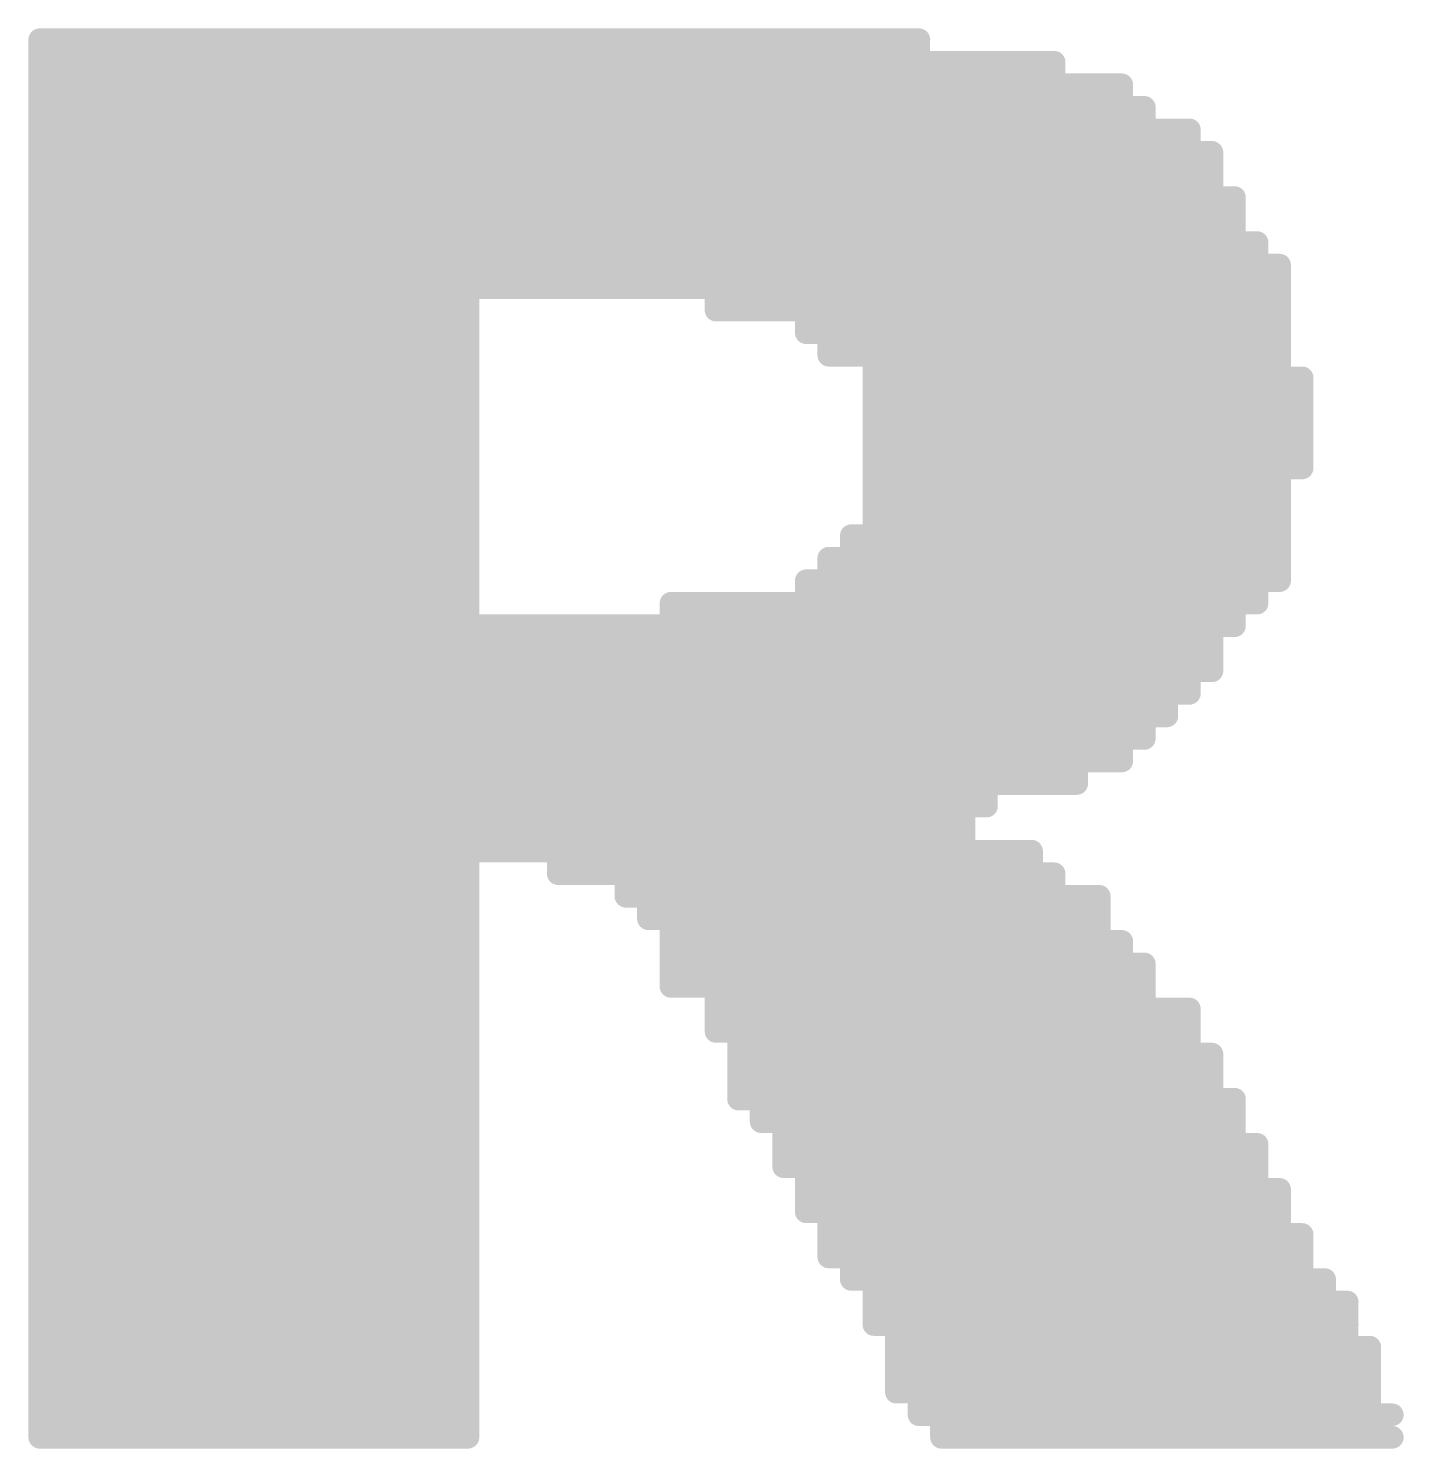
# Model space of a CAD drawing. Header units: millimetres. Extents: x 485.8 to 560.8, y 382.8 to 430.9.
# Drawn here: x 552.104 to 553.654, y 417.508 to 419.109 of the extents above; entities that cross this region are included whole.
import ezdxf

# ---------------------------------------------------------------- set-up
doc = ezdxf.new("R2010")
doc.units = ezdxf.units.MM
doc.layers.add('TOPOVERLAY', color=2, linetype='Continuous')

msp = doc.modelspace()

# ---------------------------------------------------------------- linework, layer by layer
at = {"layer": 'TOPOVERLAY', "color": 0, "const_width": 0.0254}
for points in [[(552.1171, 419.096), (553.1077, 419.096)], [(552.1171, 417.5212), (552.1171, 419.096)], [(552.1425, 417.5212), (552.1425, 419.096)], [(552.1679, 417.5212), (552.1679, 419.096)], [(552.1933, 417.5212), (552.1933, 419.096)], [(552.2187, 417.5212), (552.2187, 419.096)], [(552.2441, 417.5212), (552.2441, 419.096)], [(552.2695, 417.5212), (552.2695, 419.096)], [(552.2949, 417.5212), (552.2949, 419.096)], [(552.3203, 417.5212), (552.3203, 419.096)], [(552.3457, 417.5212), (552.3457, 419.096)], [(552.3711, 417.5212), (552.3711, 419.096)], [(552.3965, 417.5212), (552.3965, 419.096)], [(552.4219, 417.5212), (552.4219, 419.096)], [(552.4473, 417.5212), (552.4473, 419.096)], [(552.4727, 417.5212), (552.4727, 419.096)], [(552.4981, 417.5212), (552.4981, 419.096)], [(552.5235, 417.5212), (552.5235, 419.096)], [(552.5489, 417.5212), (552.5489, 419.096)], [(552.5743, 417.5212), (552.5743, 419.096)], [(552.5997, 417.5212), (552.5997, 419.096)], [(552.6251, 418.8166), (552.6251, 419.096)], [(552.6505, 418.8166), (552.6505, 419.096)], [(552.6759, 418.8166), (552.6759, 419.096)], [(552.7013, 418.8166), (552.7013, 419.096)], [(552.7267, 418.8166), (552.7267, 419.096)], [(552.7521, 418.8166), (552.7521, 419.096)], [(552.7775, 418.8166), (552.7775, 419.096)], [(552.8029, 418.8166), (552.8029, 419.096)], [(552.8283, 418.8166), (552.8283, 419.096)], [(552.8537, 418.8166), (552.8537, 419.096)], [(552.8791, 418.7912), (552.8791, 419.096)], [(552.9045, 418.7912), (552.9045, 419.096)], [(552.9299, 418.7912), (552.9299, 419.096)], [(552.9553, 418.7912), (552.9553, 419.096)], [(552.9807, 418.7658), (552.9807, 419.096)], [(553.0061, 418.7404), (553.0061, 419.096)], [(553.0315, 418.7404), (553.0315, 419.096)], [(553.0569, 417.6482), (553.0569, 419.096)], [(553.0823, 417.572), (553.0823, 419.096)], [(553.1077, 417.5466), (553.1077, 419.096)], [(552.1171, 419.0706), (553.2601, 419.0706)], [(553.1331, 417.5212), (553.1331, 419.0706)], [(553.1585, 417.5212), (553.1585, 419.0706)], [(553.1839, 418.2324), (553.1839, 419.0706)], [(553.2093, 418.2578), (553.2093, 419.0706)], [(553.2347, 418.2578), (553.2347, 419.0706)], [(553.2601, 418.2578), (553.2601, 419.0706)], [(552.1171, 419.0452), (553.3363, 419.0452)], [(553.2855, 418.2578), (553.2855, 419.0452)], [(553.3109, 418.2832), (553.3109, 419.0452)], [(553.3363, 418.2832), (553.3363, 419.0452)], [(552.1171, 419.0198), (553.3617, 419.0198)], [(553.3617, 418.3086), (553.3617, 419.0198)], [(552.1171, 418.9944), (553.4125, 418.9944)], [(553.3871, 418.334), (553.3871, 418.9944)], [(553.4125, 418.3594), (553.4125, 418.9944)], [(552.1171, 418.969), (553.4379, 418.969)], [(553.4379, 418.3848), (553.4379, 418.969)], [(552.1171, 418.9436), (553.4379, 418.9436)], [(552.1171, 418.9182), (553.4633, 418.9182)], [(553.4633, 418.4356), (553.4633, 418.9182)], [(552.1171, 418.8928), (553.4633, 418.8928)], [(552.1171, 418.8674), (553.4887, 418.8674)], [(553.4887, 418.461), (553.4887, 418.8674)], [(552.1171, 418.842), (553.5141, 418.842)], [(553.5141, 418.4864), (553.5141, 418.842)], [(552.1171, 418.8166), (553.5141, 418.8166)], [(552.1171, 418.7912), (552.5997, 418.7912)], [(552.8791, 418.7912), (553.5141, 418.7912)], [(552.1171, 418.7658), (552.5997, 418.7658)], [(552.9807, 418.7658), (553.5141, 418.7658)], [(552.1171, 418.7404), (552.5997, 418.7404)], [(553.0061, 418.7404), (553.5141, 418.7404)], [(552.1171, 418.715), (552.5997, 418.715)], [(553.0569, 418.715), (553.5395, 418.715)], [(553.5395, 418.6134), (553.5395, 418.715)], [(552.1171, 418.6896), (552.5997, 418.6896)], [(553.0569, 418.6896), (553.5395, 418.6896)], [(552.1171, 418.6642), (552.5997, 418.6642)], [(553.0569, 418.6642), (553.5395, 418.6642)], [(552.1171, 418.6388), (552.5997, 418.6388)], [(553.0569, 418.6388), (553.5395, 418.6388)], [(552.1171, 418.6134), (552.5997, 418.6134)], [(553.0569, 418.6134), (553.5395, 418.6134)], [(552.1171, 418.588), (552.5997, 418.588)], [(553.0569, 418.588), (553.5141, 418.588)], [(552.1171, 418.5626), (552.5997, 418.5626)], [(553.0569, 418.5626), (553.5141, 418.5626)], [(552.1171, 418.5372), (552.5997, 418.5372)], [(553.0315, 418.5372), (553.5141, 418.5372)], [(553.0315, 417.699), (553.0315, 418.5372)], [(552.1171, 418.5118), (552.5997, 418.5118)], [(553.0061, 418.5118), (553.5141, 418.5118)], [(553.0061, 417.7244), (553.0061, 418.5118)], [(552.1171, 418.4864), (552.5997, 418.4864)], [(552.9807, 418.4864), (553.5141, 418.4864)], [(552.9807, 417.7752), (552.9807, 418.4864)], [(552.1171, 418.461), (552.5997, 418.461)], [(552.8283, 418.461), (553.4887, 418.461)], [(552.8283, 418.0292), (552.8283, 418.461)], [(552.8537, 418.0292), (552.8537, 418.461)], [(552.8791, 417.9784), (552.8791, 418.461)], [(552.9045, 417.9022), (552.9045, 418.461)], [(552.9299, 417.8768), (552.9299, 418.461)], [(552.9553, 417.826), (552.9553, 418.461)], [(552.1171, 418.4356), (553.4633, 418.4356)], [(552.6251, 418.1816), (552.6251, 418.4356)], [(552.6505, 418.1816), (552.6505, 418.4356)], [(552.6759, 418.1816), (552.6759, 418.4356)], [(552.7013, 418.1562), (552.7013, 418.4356)], [(552.7267, 418.1562), (552.7267, 418.4356)], [(552.7521, 418.1562), (552.7521, 418.4356)], [(552.7775, 418.1308), (552.7775, 418.4356)], [(552.8029, 418.1054), (552.8029, 418.4356)], [(552.1171, 418.4102), (553.4379, 418.4102)], [(552.1171, 418.3848), (553.4379, 418.3848)], [(552.1171, 418.3594), (553.4125, 418.3594)], [(552.1171, 418.334), (553.3871, 418.334)], [(552.1171, 418.3086), (553.3617, 418.3086)], [(552.1171, 418.2832), (553.3363, 418.2832)], [(552.1171, 418.2578), (553.2855, 418.2578)], [(552.1171, 418.2324), (553.1839, 418.2324)], [(552.1171, 418.207), (553.1585, 418.207)], [(552.1171, 418.1816), (553.2347, 418.1816)], [(553.1839, 417.5212), (553.1839, 418.1816)], [(553.2093, 417.5212), (553.2093, 418.1816)], [(553.2347, 417.5212), (553.2347, 418.1816)], [(552.1171, 418.1562), (552.5997, 418.1562)], [(552.7013, 418.1562), (553.2601, 418.1562)], [(553.2601, 417.5212), (553.2601, 418.1562)], [(552.1171, 418.1308), (552.5997, 418.1308)], [(552.7775, 418.1308), (553.3109, 418.1308)], [(553.2855, 417.5212), (553.2855, 418.1308)], [(553.3109, 417.5212), (553.3109, 418.1308)], [(552.1171, 418.1054), (552.5997, 418.1054)], [(552.8029, 418.1054), (553.3109, 418.1054)], [(552.1171, 418.08), (552.5997, 418.08)], [(552.8283, 418.08), (553.3363, 418.08)], [(553.3363, 417.5212), (553.3363, 418.08)], [(552.1171, 418.0546), (552.5997, 418.0546)], [(552.8283, 418.0546), (553.3617, 418.0546)], [(553.3617, 417.5212), (553.3617, 418.0546)], [(552.1171, 418.0292), (552.5997, 418.0292)], [(552.8283, 418.0292), (553.3617, 418.0292)], [(552.1171, 418.0038), (552.5997, 418.0038)], [(552.8791, 418.0038), (553.4125, 418.0038)], [(553.3871, 417.5212), (553.3871, 418.0038)], [(553.4125, 417.5212), (553.4125, 418.0038)], [(552.1171, 417.9784), (552.5997, 417.9784)], [(552.8791, 417.9784), (553.4125, 417.9784)], [(552.1171, 417.953), (552.5997, 417.953)], [(552.9045, 417.953), (553.4379, 417.953)], [(553.4379, 417.5212), (553.4379, 417.953)], [(552.1171, 417.9276), (552.5997, 417.9276)], [(552.9045, 417.9276), (553.4379, 417.9276)], [(552.1171, 417.9022), (552.5997, 417.9022)], [(552.9045, 417.9022), (553.4633, 417.9022)], [(553.4633, 417.5212), (553.4633, 417.9022)], [(552.1171, 417.8768), (552.5997, 417.8768)], [(552.9299, 417.8768), (553.4633, 417.8768)], [(552.1171, 417.8514), (552.5997, 417.8514)], [(552.9553, 417.8514), (553.4887, 417.8514)], [(553.4887, 417.5212), (553.4887, 417.8514)], [(552.1171, 417.826), (552.5997, 417.826)], [(552.9553, 417.826), (553.4887, 417.826)], [(552.1171, 417.8006), (552.5997, 417.8006)], [(552.9807, 417.8006), (553.5141, 417.8006)], [(553.5141, 417.5212), (553.5141, 417.8006)], [(552.1171, 417.7752), (552.5997, 417.7752)], [(552.9807, 417.7752), (553.5141, 417.7752)], [(552.1171, 417.7498), (552.5997, 417.7498)], [(553.0061, 417.7498), (553.5395, 417.7498)], [(553.5395, 417.5212), (553.5395, 417.7498)], [(552.1171, 417.7244), (552.5997, 417.7244)], [(553.0061, 417.7244), (553.5395, 417.7244)], [(552.1171, 417.699), (552.5997, 417.699)], [(553.0315, 417.699), (553.5649, 417.699)], [(553.5649, 417.5212), (553.5649, 417.699)], [(552.1171, 417.6736), (552.5997, 417.6736)], [(553.0569, 417.6736), (553.5903, 417.6736)], [(553.5903, 417.5212), (553.5903, 417.6736)], [(552.1171, 417.6482), (552.5997, 417.6482)], [(553.0569, 417.6482), (553.5903, 417.6482)], [(552.1171, 417.6228), (552.5997, 417.6228)], [(553.0823, 417.6228), (553.6157, 417.6228)], [(553.6157, 417.5212), (553.6157, 417.6228)], [(552.1171, 417.5974), (552.5997, 417.5974)], [(553.0823, 417.5974), (553.6157, 417.5974)], [(552.1171, 417.572), (552.5997, 417.572)], [(553.0823, 417.572), (553.6157, 417.572)], [(552.1171, 417.5466), (552.5997, 417.5466)], [(553.1077, 417.5466), (553.6411, 417.5466)], [(552.1171, 417.5212), (552.5997, 417.5212)], [(553.1331, 417.5212), (553.6411, 417.5212)]]:
    msp.add_lwpolyline(points, dxfattribs=at)
at = {"layer": 'TOPOVERLAY', "color": 0, "const_width": 0.0127}
for points in [[(552.1108, 419.096, 1), (552.1235, 419.096, 1)], [(552.1108, 419.096, 1), (552.1235, 419.096, 1)], [(552.1362, 419.096, 1), (552.1489, 419.096, 1)], [(552.1616, 419.096, 1), (552.1743, 419.096, 1)], [(552.187, 419.096, 1), (552.1997, 419.096, 1)], [(552.2124, 419.096, 1), (552.2251, 419.096, 1)], [(552.2378, 419.096, 1), (552.2505, 419.096, 1)], [(552.2632, 419.096, 1), (552.2759, 419.096, 1)], [(552.2886, 419.096, 1), (552.3013, 419.096, 1)], [(552.314, 419.096, 1), (552.3267, 419.096, 1)], [(552.3394, 419.096, 1), (552.3521, 419.096, 1)], [(552.3648, 419.096, 1), (552.3775, 419.096, 1)], [(552.3902, 419.096, 1), (552.4029, 419.096, 1)], [(552.4156, 419.096, 1), (552.4283, 419.096, 1)], [(552.441, 419.096, 1), (552.4537, 419.096, 1)], [(552.4664, 419.096, 1), (552.4791, 419.096, 1)], [(552.4918, 419.096, 1), (552.5045, 419.096, 1)], [(552.5172, 419.096, 1), (552.5299, 419.096, 1)], [(552.5426, 419.096, 1), (552.5553, 419.096, 1)], [(552.568, 419.096, 1), (552.5807, 419.096, 1)], [(552.5934, 419.096, 1), (552.6061, 419.096, 1)], [(552.6188, 419.096, 1), (552.6315, 419.096, 1)], [(552.6442, 419.096, 1), (552.6569, 419.096, 1)], [(552.6696, 419.096, 1), (552.6823, 419.096, 1)], [(552.695, 419.096, 1), (552.7077, 419.096, 1)], [(552.7204, 419.096, 1), (552.7331, 419.096, 1)], [(552.7458, 419.096, 1), (552.7585, 419.096, 1)], [(552.7712, 419.096, 1), (552.7839, 419.096, 1)], [(552.7966, 419.096, 1), (552.8093, 419.096, 1)], [(552.822, 419.096, 1), (552.8347, 419.096, 1)], [(552.8474, 419.096, 1), (552.8601, 419.096, 1)], [(552.8728, 419.096, 1), (552.8855, 419.096, 1)], [(552.8982, 419.096, 1), (552.9109, 419.096, 1)], [(552.9236, 419.096, 1), (552.9363, 419.096, 1)], [(552.949, 419.096, 1), (552.9617, 419.096, 1)], [(552.9744, 419.096, 1), (552.9871, 419.096, 1)], [(552.9998, 419.096, 1), (553.0125, 419.096, 1)], [(553.0252, 419.096, 1), (553.0379, 419.096, 1)], [(553.0506, 419.096, 1), (553.0633, 419.096, 1)], [(553.076, 419.096, 1), (553.0887, 419.096, 1)], [(553.1014, 419.096, 1), (553.1141, 419.096, 1)], [(553.1014, 419.096, 1), (553.1141, 419.096, 1)], [(552.1108, 419.0706, 1), (552.1235, 419.0706, 1)], [(553.1268, 419.0706, 1), (553.1395, 419.0706, 1)], [(553.1522, 419.0706, 1), (553.1649, 419.0706, 1)], [(553.1776, 419.0706, 1), (553.1903, 419.0706, 1)], [(553.203, 419.0706, 1), (553.2157, 419.0706, 1)], [(553.2284, 419.0706, 1), (553.2411, 419.0706, 1)], [(553.2538, 419.0706, 1), (553.2665, 419.0706, 1)], [(553.2538, 419.0706, 1), (553.2665, 419.0706, 1)], [(552.1108, 419.0452, 1), (552.1235, 419.0452, 1)], [(553.2792, 419.0452, 1), (553.2919, 419.0452, 1)], [(553.3046, 419.0452, 1), (553.3173, 419.0452, 1)], [(553.33, 419.0452, 1), (553.3427, 419.0452, 1)], [(553.33, 419.0452, 1), (553.3427, 419.0452, 1)], [(552.1108, 419.0198, 1), (552.1235, 419.0198, 1)], [(553.3554, 419.0198, 1), (553.3681, 419.0198, 1)], [(553.3554, 419.0198, 1), (553.3681, 419.0198, 1)], [(552.1108, 418.9944, 1), (552.1235, 418.9944, 1)], [(553.3808, 418.9944, 1), (553.3935, 418.9944, 1)], [(553.4062, 418.9944, 1), (553.4189, 418.9944, 1)], [(553.4062, 418.9944, 1), (553.4189, 418.9944, 1)], [(552.1108, 418.969, 1), (552.1235, 418.969, 1)], [(553.4316, 418.969, 1), (553.4443, 418.969, 1)], [(553.4316, 418.969, 1), (553.4443, 418.969, 1)], [(552.1108, 418.9436, 1), (552.1235, 418.9436, 1)], [(553.4316, 418.9436, 1), (553.4443, 418.9436, 1)], [(552.1108, 418.9182, 1), (552.1235, 418.9182, 1)], [(553.457, 418.9182, 1), (553.4697, 418.9182, 1)], [(553.457, 418.9182, 1), (553.4697, 418.9182, 1)], [(552.1108, 418.8928, 1), (552.1235, 418.8928, 1)], [(553.457, 418.8928, 1), (553.4697, 418.8928, 1)], [(552.1108, 418.8674, 1), (552.1235, 418.8674, 1)], [(553.4824, 418.8674, 1), (553.4951, 418.8674, 1)], [(553.4824, 418.8674, 1), (553.4951, 418.8674, 1)], [(552.1108, 418.842, 1), (552.1235, 418.842, 1)], [(553.5078, 418.842, 1), (553.5205, 418.842, 1)], [(553.5078, 418.842, 1), (553.5205, 418.842, 1)], [(552.1108, 418.8166, 1), (552.1235, 418.8166, 1)], [(552.6188, 418.8166, 1), (552.6315, 418.8166, 1)], [(552.6442, 418.8166, 1), (552.6569, 418.8166, 1)], [(552.6696, 418.8166, 1), (552.6823, 418.8166, 1)], [(552.695, 418.8166, 1), (552.7077, 418.8166, 1)], [(552.7204, 418.8166, 1), (552.7331, 418.8166, 1)], [(552.7458, 418.8166, 1), (552.7585, 418.8166, 1)], [(552.7712, 418.8166, 1), (552.7839, 418.8166, 1)], [(552.7966, 418.8166, 1), (552.8093, 418.8166, 1)], [(552.822, 418.8166, 1), (552.8347, 418.8166, 1)], [(552.8474, 418.8166, 1), (552.8601, 418.8166, 1)], [(553.5078, 418.8166, 1), (553.5205, 418.8166, 1)], [(552.1108, 418.7912, 1), (552.1235, 418.7912, 1)], [(552.5934, 418.7912, 1), (552.6061, 418.7912, 1)], [(552.8728, 418.7912, 1), (552.8855, 418.7912, 1)], [(552.8728, 418.7912, 1), (552.8855, 418.7912, 1)], [(552.8982, 418.7912, 1), (552.9109, 418.7912, 1)], [(552.9236, 418.7912, 1), (552.9363, 418.7912, 1)], [(552.949, 418.7912, 1), (552.9617, 418.7912, 1)], [(553.5078, 418.7912, 1), (553.5205, 418.7912, 1)], [(552.1108, 418.7658, 1), (552.1235, 418.7658, 1)], [(552.5934, 418.7658, 1), (552.6061, 418.7658, 1)], [(552.9744, 418.7658, 1), (552.9871, 418.7658, 1)], [(552.9744, 418.7658, 1), (552.9871, 418.7658, 1)], [(553.5078, 418.7658, 1), (553.5205, 418.7658, 1)], [(552.1108, 418.7404, 1), (552.1235, 418.7404, 1)], [(552.5934, 418.7404, 1), (552.6061, 418.7404, 1)], [(552.9998, 418.7404, 1), (553.0125, 418.7404, 1)], [(552.9998, 418.7404, 1), (553.0125, 418.7404, 1)], [(553.0252, 418.7404, 1), (553.0379, 418.7404, 1)], [(553.5078, 418.7404, 1), (553.5205, 418.7404, 1)], [(552.1108, 418.715, 1), (552.1235, 418.715, 1)], [(552.5934, 418.715, 1), (552.6061, 418.715, 1)], [(553.0506, 418.715, 1), (553.0633, 418.715, 1)], [(553.5332, 418.715, 1), (553.5459, 418.715, 1)], [(553.5332, 418.715, 1), (553.5459, 418.715, 1)], [(552.1108, 418.6896, 1), (552.1235, 418.6896, 1)], [(552.5934, 418.6896, 1), (552.6061, 418.6896, 1)], [(553.0506, 418.6896, 1), (553.0633, 418.6896, 1)], [(553.5332, 418.6896, 1), (553.5459, 418.6896, 1)], [(552.1108, 418.6642, 1), (552.1235, 418.6642, 1)], [(552.5934, 418.6642, 1), (552.6061, 418.6642, 1)], [(553.0506, 418.6642, 1), (553.0633, 418.6642, 1)], [(553.5332, 418.6642, 1), (553.5459, 418.6642, 1)], [(552.1108, 418.6388, 1), (552.1235, 418.6388, 1)], [(552.5934, 418.6388, 1), (552.6061, 418.6388, 1)], [(553.0506, 418.6388, 1), (553.0633, 418.6388, 1)], [(553.5332, 418.6388, 1), (553.5459, 418.6388, 1)], [(552.1108, 418.6134, 1), (552.1235, 418.6134, 1)], [(552.5934, 418.6134, 1), (552.6061, 418.6134, 1)], [(553.0506, 418.6134, 1), (553.0633, 418.6134, 1)], [(553.5332, 418.6134, 1), (553.5459, 418.6134, 1)], [(553.5332, 418.6134, 1), (553.5459, 418.6134, 1)], [(552.1108, 418.588, 1), (552.1235, 418.588, 1)], [(552.5934, 418.588, 1), (552.6061, 418.588, 1)], [(553.0506, 418.588, 1), (553.0633, 418.588, 1)], [(553.5078, 418.588, 1), (553.5205, 418.588, 1)], [(552.1108, 418.5626, 1), (552.1235, 418.5626, 1)], [(552.5934, 418.5626, 1), (552.6061, 418.5626, 1)], [(553.0506, 418.5626, 1), (553.0633, 418.5626, 1)], [(553.5078, 418.5626, 1), (553.5205, 418.5626, 1)], [(552.1108, 418.5372, 1), (552.1235, 418.5372, 1)], [(552.5934, 418.5372, 1), (552.6061, 418.5372, 1)], [(553.0252, 418.5372, 1), (553.0379, 418.5372, 1)], [(553.0252, 418.5372, 1), (553.0379, 418.5372, 1)], [(553.5078, 418.5372, 1), (553.5205, 418.5372, 1)], [(552.1108, 418.5118, 1), (552.1235, 418.5118, 1)], [(552.5934, 418.5118, 1), (552.6061, 418.5118, 1)], [(552.9998, 418.5118, 1), (553.0125, 418.5118, 1)], [(552.9998, 418.5118, 1), (553.0125, 418.5118, 1)], [(553.5078, 418.5118, 1), (553.5205, 418.5118, 1)], [(552.1108, 418.4864, 1), (552.1235, 418.4864, 1)], [(552.5934, 418.4864, 1), (552.6061, 418.4864, 1)], [(552.9744, 418.4864, 1), (552.9871, 418.4864, 1)], [(552.9744, 418.4864, 1), (552.9871, 418.4864, 1)], [(553.5078, 418.4864, 1), (553.5205, 418.4864, 1)], [(553.5078, 418.4864, 1), (553.5205, 418.4864, 1)], [(552.1108, 418.461, 1), (552.1235, 418.461, 1)], [(552.5934, 418.461, 1), (552.6061, 418.461, 1)], [(552.822, 418.461, 1), (552.8347, 418.461, 1)], [(552.822, 418.461, 1), (552.8347, 418.461, 1)], [(552.8474, 418.461, 1), (552.8601, 418.461, 1)], [(552.8728, 418.461, 1), (552.8855, 418.461, 1)], [(552.8982, 418.461, 1), (552.9109, 418.461, 1)], [(552.9236, 418.461, 1), (552.9363, 418.461, 1)], [(552.949, 418.461, 1), (552.9617, 418.461, 1)], [(553.4824, 418.461, 1), (553.4951, 418.461, 1)], [(553.4824, 418.461, 1), (553.4951, 418.461, 1)], [(552.1108, 418.4356, 1), (552.1235, 418.4356, 1)], [(552.6188, 418.4356, 1), (552.6315, 418.4356, 1)], [(552.6442, 418.4356, 1), (552.6569, 418.4356, 1)], [(552.6696, 418.4356, 1), (552.6823, 418.4356, 1)], [(552.695, 418.4356, 1), (552.7077, 418.4356, 1)], [(552.7204, 418.4356, 1), (552.7331, 418.4356, 1)], [(552.7458, 418.4356, 1), (552.7585, 418.4356, 1)], [(552.7712, 418.4356, 1), (552.7839, 418.4356, 1)], [(552.7966, 418.4356, 1), (552.8093, 418.4356, 1)], [(553.457, 418.4356, 1), (553.4697, 418.4356, 1)], [(553.457, 418.4356, 1), (553.4697, 418.4356, 1)], [(552.1108, 418.4102, 1), (552.1235, 418.4102, 1)], [(553.4316, 418.4102, 1), (553.4443, 418.4102, 1)], [(552.1108, 418.3848, 1), (552.1235, 418.3848, 1)], [(553.4316, 418.3848, 1), (553.4443, 418.3848, 1)], [(553.4316, 418.3848, 1), (553.4443, 418.3848, 1)], [(552.1108, 418.3594, 1), (552.1235, 418.3594, 1)], [(553.4062, 418.3594, 1), (553.4189, 418.3594, 1)], [(553.4062, 418.3594, 1), (553.4189, 418.3594, 1)], [(552.1108, 418.334, 1), (552.1235, 418.334, 1)], [(553.3808, 418.334, 1), (553.3935, 418.334, 1)], [(553.3808, 418.334, 1), (553.3935, 418.334, 1)], [(552.1108, 418.3086, 1), (552.1235, 418.3086, 1)], [(553.3554, 418.3086, 1), (553.3681, 418.3086, 1)], [(553.3554, 418.3086, 1), (553.3681, 418.3086, 1)], [(552.1108, 418.2832, 1), (552.1235, 418.2832, 1)], [(553.3046, 418.2832, 1), (553.3173, 418.2832, 1)], [(553.33, 418.2832, 1), (553.3427, 418.2832, 1)], [(553.33, 418.2832, 1), (553.3427, 418.2832, 1)], [(552.1108, 418.2578, 1), (552.1235, 418.2578, 1)], [(553.203, 418.2578, 1), (553.2157, 418.2578, 1)], [(553.2284, 418.2578, 1), (553.2411, 418.2578, 1)], [(553.2538, 418.2578, 1), (553.2665, 418.2578, 1)], [(553.2792, 418.2578, 1), (553.2919, 418.2578, 1)], [(553.2792, 418.2578, 1), (553.2919, 418.2578, 1)], [(552.1108, 418.2324, 1), (552.1235, 418.2324, 1)], [(553.1776, 418.2324, 1), (553.1903, 418.2324, 1)], [(553.1776, 418.2324, 1), (553.1903, 418.2324, 1)], [(552.1108, 418.207, 1), (552.1235, 418.207, 1)], [(553.1522, 418.207, 1), (553.1649, 418.207, 1)], [(552.1108, 418.1816, 1), (552.1235, 418.1816, 1)], [(552.6188, 418.1816, 1), (552.6315, 418.1816, 1)], [(552.6442, 418.1816, 1), (552.6569, 418.1816, 1)], [(552.6696, 418.1816, 1), (552.6823, 418.1816, 1)], [(553.1776, 418.1816, 1), (553.1903, 418.1816, 1)], [(553.203, 418.1816, 1), (553.2157, 418.1816, 1)], [(553.2284, 418.1816, 1), (553.2411, 418.1816, 1)], [(553.2284, 418.1816, 1), (553.2411, 418.1816, 1)], [(552.1108, 418.1562, 1), (552.1235, 418.1562, 1)], [(552.5934, 418.1562, 1), (552.6061, 418.1562, 1)], [(552.695, 418.1562, 1), (552.7077, 418.1562, 1)], [(552.695, 418.1562, 1), (552.7077, 418.1562, 1)], [(552.7204, 418.1562, 1), (552.7331, 418.1562, 1)], [(552.7458, 418.1562, 1), (552.7585, 418.1562, 1)], [(553.2538, 418.1562, 1), (553.2665, 418.1562, 1)], [(553.2538, 418.1562, 1), (553.2665, 418.1562, 1)], [(552.1108, 418.1308, 1), (552.1235, 418.1308, 1)], [(552.5934, 418.1308, 1), (552.6061, 418.1308, 1)], [(552.7712, 418.1308, 1), (552.7839, 418.1308, 1)], [(552.7712, 418.1308, 1), (552.7839, 418.1308, 1)], [(553.2792, 418.1308, 1), (553.2919, 418.1308, 1)], [(553.3046, 418.1308, 1), (553.3173, 418.1308, 1)], [(553.3046, 418.1308, 1), (553.3173, 418.1308, 1)], [(552.1108, 418.1054, 1), (552.1235, 418.1054, 1)], [(552.5934, 418.1054, 1), (552.6061, 418.1054, 1)], [(552.7966, 418.1054, 1), (552.8093, 418.1054, 1)], [(552.7966, 418.1054, 1), (552.8093, 418.1054, 1)], [(553.3046, 418.1054, 1), (553.3173, 418.1054, 1)], [(552.1108, 418.08, 1), (552.1235, 418.08, 1)], [(552.5934, 418.08, 1), (552.6061, 418.08, 1)], [(552.822, 418.08, 1), (552.8347, 418.08, 1)], [(553.33, 418.08, 1), (553.3427, 418.08, 1)], [(553.33, 418.08, 1), (553.3427, 418.08, 1)], [(552.1108, 418.0546, 1), (552.1235, 418.0546, 1)], [(552.5934, 418.0546, 1), (552.6061, 418.0546, 1)], [(552.822, 418.0546, 1), (552.8347, 418.0546, 1)], [(553.3554, 418.0546, 1), (553.3681, 418.0546, 1)], [(553.3554, 418.0546, 1), (553.3681, 418.0546, 1)], [(552.1108, 418.0292, 1), (552.1235, 418.0292, 1)], [(552.5934, 418.0292, 1), (552.6061, 418.0292, 1)], [(552.822, 418.0292, 1), (552.8347, 418.0292, 1)], [(552.822, 418.0292, 1), (552.8347, 418.0292, 1)], [(552.8474, 418.0292, 1), (552.8601, 418.0292, 1)], [(553.3554, 418.0292, 1), (553.3681, 418.0292, 1)], [(552.1108, 418.0038, 1), (552.1235, 418.0038, 1)], [(552.5934, 418.0038, 1), (552.6061, 418.0038, 1)], [(552.8728, 418.0038, 1), (552.8855, 418.0038, 1)], [(553.3808, 418.0038, 1), (553.3935, 418.0038, 1)], [(553.4062, 418.0038, 1), (553.4189, 418.0038, 1)], [(553.4062, 418.0038, 1), (553.4189, 418.0038, 1)], [(552.1108, 417.9784, 1), (552.1235, 417.9784, 1)], [(552.5934, 417.9784, 1), (552.6061, 417.9784, 1)], [(552.8728, 417.9784, 1), (552.8855, 417.9784, 1)], [(552.8728, 417.9784, 1), (552.8855, 417.9784, 1)], [(553.4062, 417.9784, 1), (553.4189, 417.9784, 1)], [(552.1108, 417.953, 1), (552.1235, 417.953, 1)], [(552.5934, 417.953, 1), (552.6061, 417.953, 1)], [(552.8982, 417.953, 1), (552.9109, 417.953, 1)], [(553.4316, 417.953, 1), (553.4443, 417.953, 1)], [(553.4316, 417.953, 1), (553.4443, 417.953, 1)], [(552.1108, 417.9276, 1), (552.1235, 417.9276, 1)], [(552.5934, 417.9276, 1), (552.6061, 417.9276, 1)], [(552.8982, 417.9276, 1), (552.9109, 417.9276, 1)], [(553.4316, 417.9276, 1), (553.4443, 417.9276, 1)], [(552.1108, 417.9022, 1), (552.1235, 417.9022, 1)], [(552.5934, 417.9022, 1), (552.6061, 417.9022, 1)], [(552.8982, 417.9022, 1), (552.9109, 417.9022, 1)], [(552.8982, 417.9022, 1), (552.9109, 417.9022, 1)], [(553.457, 417.9022, 1), (553.4697, 417.9022, 1)], [(553.457, 417.9022, 1), (553.4697, 417.9022, 1)], [(552.1108, 417.8768, 1), (552.1235, 417.8768, 1)], [(552.5934, 417.8768, 1), (552.6061, 417.8768, 1)], [(552.9236, 417.8768, 1), (552.9363, 417.8768, 1)], [(552.9236, 417.8768, 1), (552.9363, 417.8768, 1)], [(553.457, 417.8768, 1), (553.4697, 417.8768, 1)], [(552.1108, 417.8514, 1), (552.1235, 417.8514, 1)], [(552.5934, 417.8514, 1), (552.6061, 417.8514, 1)], [(552.949, 417.8514, 1), (552.9617, 417.8514, 1)], [(553.4824, 417.8514, 1), (553.4951, 417.8514, 1)], [(553.4824, 417.8514, 1), (553.4951, 417.8514, 1)], [(552.1108, 417.826, 1), (552.1235, 417.826, 1)], [(552.5934, 417.826, 1), (552.6061, 417.826, 1)], [(552.949, 417.826, 1), (552.9617, 417.826, 1)], [(552.949, 417.826, 1), (552.9617, 417.826, 1)], [(553.4824, 417.826, 1), (553.4951, 417.826, 1)], [(552.1108, 417.8006, 1), (552.1235, 417.8006, 1)], [(552.5934, 417.8006, 1), (552.6061, 417.8006, 1)], [(552.9744, 417.8006, 1), (552.9871, 417.8006, 1)], [(553.5078, 417.8006, 1), (553.5205, 417.8006, 1)], [(553.5078, 417.8006, 1), (553.5205, 417.8006, 1)], [(552.1108, 417.7752, 1), (552.1235, 417.7752, 1)], [(552.5934, 417.7752, 1), (552.6061, 417.7752, 1)], [(552.9744, 417.7752, 1), (552.9871, 417.7752, 1)], [(552.9744, 417.7752, 1), (552.9871, 417.7752, 1)], [(553.5078, 417.7752, 1), (553.5205, 417.7752, 1)], [(552.1108, 417.7498, 1), (552.1235, 417.7498, 1)], [(552.5934, 417.7498, 1), (552.6061, 417.7498, 1)], [(552.9998, 417.7498, 1), (553.0125, 417.7498, 1)], [(553.5332, 417.7498, 1), (553.5459, 417.7498, 1)], [(553.5332, 417.7498, 1), (553.5459, 417.7498, 1)], [(552.1108, 417.7244, 1), (552.1235, 417.7244, 1)], [(552.5934, 417.7244, 1), (552.6061, 417.7244, 1)], [(552.9998, 417.7244, 1), (553.0125, 417.7244, 1)], [(552.9998, 417.7244, 1), (553.0125, 417.7244, 1)], [(553.5332, 417.7244, 1), (553.5459, 417.7244, 1)], [(552.1108, 417.699, 1), (552.1235, 417.699, 1)], [(552.5934, 417.699, 1), (552.6061, 417.699, 1)], [(553.0252, 417.699, 1), (553.0379, 417.699, 1)], [(553.0252, 417.699, 1), (553.0379, 417.699, 1)], [(553.5586, 417.699, 1), (553.5713, 417.699, 1)], [(553.5586, 417.699, 1), (553.5713, 417.699, 1)], [(552.1108, 417.6736, 1), (552.1235, 417.6736, 1)], [(552.5934, 417.6736, 1), (552.6061, 417.6736, 1)], [(553.0506, 417.6736, 1), (553.0633, 417.6736, 1)], [(553.584, 417.6736, 1), (553.5967, 417.6736, 1)], [(553.584, 417.6736, 1), (553.5967, 417.6736, 1)], [(552.1108, 417.6482, 1), (552.1235, 417.6482, 1)], [(552.5934, 417.6482, 1), (552.6061, 417.6482, 1)], [(553.0506, 417.6482, 1), (553.0633, 417.6482, 1)], [(553.0506, 417.6482, 1), (553.0633, 417.6482, 1)], [(553.584, 417.6482, 1), (553.5967, 417.6482, 1)], [(552.1108, 417.6228, 1), (552.1235, 417.6228, 1)], [(552.5934, 417.6228, 1), (552.6061, 417.6228, 1)], [(553.076, 417.6228, 1), (553.0887, 417.6228, 1)], [(553.6094, 417.6228, 1), (553.6221, 417.6228, 1)], [(553.6094, 417.6228, 1), (553.6221, 417.6228, 1)], [(552.1108, 417.5974, 1), (552.1235, 417.5974, 1)], [(552.5934, 417.5974, 1), (552.6061, 417.5974, 1)], [(553.076, 417.5974, 1), (553.0887, 417.5974, 1)], [(553.6094, 417.5974, 1), (553.6221, 417.5974, 1)], [(552.1108, 417.572, 1), (552.1235, 417.572, 1)], [(552.5934, 417.572, 1), (552.6061, 417.572, 1)], [(553.076, 417.572, 1), (553.0887, 417.572, 1)], [(553.076, 417.572, 1), (553.0887, 417.572, 1)], [(553.6094, 417.572, 1), (553.6221, 417.572, 1)], [(552.1108, 417.5466, 1), (552.1235, 417.5466, 1)], [(552.5934, 417.5466, 1), (552.6061, 417.5466, 1)], [(553.1014, 417.5466, 1), (553.1141, 417.5466, 1)], [(553.1014, 417.5466, 1), (553.1141, 417.5466, 1)], [(553.6348, 417.5466, 1), (553.6475, 417.5466, 1)], [(552.1108, 417.5212, 1), (552.1235, 417.5212, 1)], [(552.1108, 417.5212, 1), (552.1235, 417.5212, 1)], [(552.1362, 417.5212, 1), (552.1489, 417.5212, 1)], [(552.1616, 417.5212, 1), (552.1743, 417.5212, 1)], [(552.187, 417.5212, 1), (552.1997, 417.5212, 1)], [(552.2124, 417.5212, 1), (552.2251, 417.5212, 1)], [(552.2378, 417.5212, 1), (552.2505, 417.5212, 1)], [(552.2632, 417.5212, 1), (552.2759, 417.5212, 1)], [(552.2886, 417.5212, 1), (552.3013, 417.5212, 1)], [(552.314, 417.5212, 1), (552.3267, 417.5212, 1)], [(552.3394, 417.5212, 1), (552.3521, 417.5212, 1)], [(552.3648, 417.5212, 1), (552.3775, 417.5212, 1)], [(552.3902, 417.5212, 1), (552.4029, 417.5212, 1)], [(552.4156, 417.5212, 1), (552.4283, 417.5212, 1)], [(552.441, 417.5212, 1), (552.4537, 417.5212, 1)], [(552.4664, 417.5212, 1), (552.4791, 417.5212, 1)], [(552.4918, 417.5212, 1), (552.5045, 417.5212, 1)], [(552.5172, 417.5212, 1), (552.5299, 417.5212, 1)], [(552.5426, 417.5212, 1), (552.5553, 417.5212, 1)], [(552.568, 417.5212, 1), (552.5807, 417.5212, 1)], [(552.5934, 417.5212, 1), (552.6061, 417.5212, 1)], [(552.5934, 417.5212, 1), (552.6061, 417.5212, 1)], [(553.1268, 417.5212, 1), (553.1395, 417.5212, 1)], [(553.1268, 417.5212, 1), (553.1395, 417.5212, 1)], [(553.1522, 417.5212, 1), (553.1649, 417.5212, 1)], [(553.1776, 417.5212, 1), (553.1903, 417.5212, 1)], [(553.203, 417.5212, 1), (553.2157, 417.5212, 1)], [(553.2284, 417.5212, 1), (553.2411, 417.5212, 1)], [(553.2538, 417.5212, 1), (553.2665, 417.5212, 1)], [(553.2792, 417.5212, 1), (553.2919, 417.5212, 1)], [(553.3046, 417.5212, 1), (553.3173, 417.5212, 1)], [(553.33, 417.5212, 1), (553.3427, 417.5212, 1)], [(553.3554, 417.5212, 1), (553.3681, 417.5212, 1)], [(553.3808, 417.5212, 1), (553.3935, 417.5212, 1)], [(553.4062, 417.5212, 1), (553.4189, 417.5212, 1)], [(553.4316, 417.5212, 1), (553.4443, 417.5212, 1)], [(553.457, 417.5212, 1), (553.4697, 417.5212, 1)], [(553.4824, 417.5212, 1), (553.4951, 417.5212, 1)], [(553.5078, 417.5212, 1), (553.5205, 417.5212, 1)], [(553.5332, 417.5212, 1), (553.5459, 417.5212, 1)], [(553.5586, 417.5212, 1), (553.5713, 417.5212, 1)], [(553.584, 417.5212, 1), (553.5967, 417.5212, 1)], [(553.6094, 417.5212, 1), (553.6221, 417.5212, 1)], [(553.6348, 417.5212, 1), (553.6475, 417.5212, 1)]]:
    msp.add_lwpolyline(points, format="xyb", close=True, dxfattribs=at)

doc.saveas('drawing.dxf')
